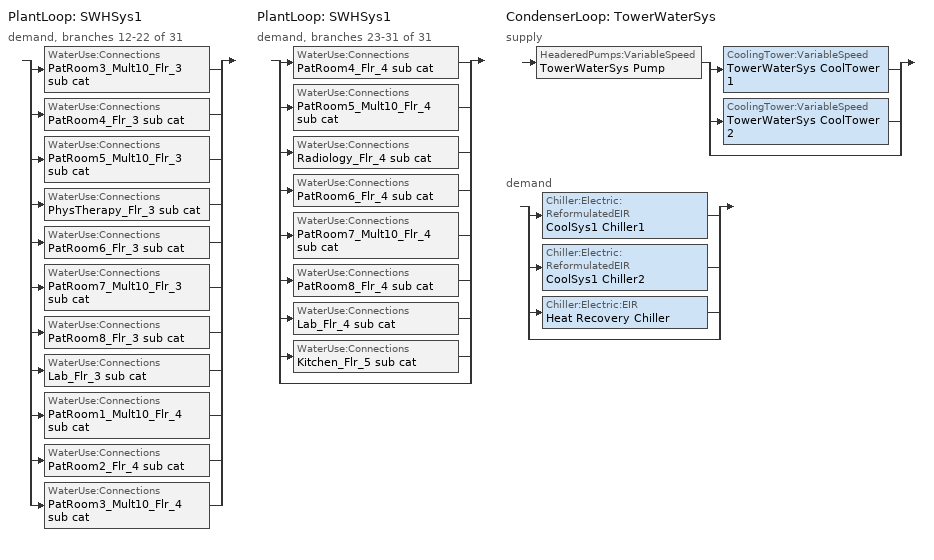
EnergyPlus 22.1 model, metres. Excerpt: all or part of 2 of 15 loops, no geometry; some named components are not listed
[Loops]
PlantLoop 'SWHSys1'
 demand, branches 12-22 of 31: split
  | WaterUse:Connections 'PatRoom3_Mult10_Flr_3 sub cat'
  | WaterUse:Connections 'PatRoom4_Flr_3 sub cat'
  | WaterUse:Connections 'PatRoom5_Mult10_Flr_3 sub cat'
  | WaterUse:Connections 'PhysTherapy_Flr_3 sub cat'
  | WaterUse:Connections 'PatRoom6_Flr_3 sub cat'
  | WaterUse:Connections 'PatRoom7_Mult10_Flr_3 sub cat'
  | WaterUse:Connections 'PatRoom8_Flr_3 sub cat'
  | WaterUse:Connections 'Lab_Flr_3 sub cat'
  | WaterUse:Connections 'PatRoom1_Mult10_Flr_4 sub cat'
  | WaterUse:Connections 'PatRoom2_Flr_4 sub cat'
  | WaterUse:Connections 'PatRoom3_Mult10_Flr_4 sub cat'
PlantLoop 'SWHSys1'
 demand, branches 23-31 of 31: split
  | WaterUse:Connections 'PatRoom4_Flr_4 sub cat'
  | WaterUse:Connections 'PatRoom5_Mult10_Flr_4 sub cat'
  | WaterUse:Connections 'Radiology_Flr_4 sub cat'
  | WaterUse:Connections 'PatRoom6_Flr_4 sub cat'
  | WaterUse:Connections 'PatRoom7_Mult10_Flr_4 sub cat'
  | WaterUse:Connections 'PatRoom8_Flr_4 sub cat'
  | WaterUse:Connections 'Lab_Flr_4 sub cat'
  | WaterUse:Connections 'Kitchen_Flr_5 sub cat'
  | bypass
CondenserLoop 'TowerWaterSys'
 supply: HeaderedPumps:VariableSpeed 'TowerWaterSys Pump' > split
  | CoolingTower:VariableSpeed 'TowerWaterSys CoolTower 1'
  | CoolingTower:VariableSpeed 'TowerWaterSys CoolTower 2'
  | bypass
 demand: split
  | Chiller:Electric:ReformulatedEIR 'CoolSys1 Chiller1'
  | Chiller:Electric:ReformulatedEIR 'CoolSys1 Chiller2'
  | Chiller:Electric:EIR 'Heat Recovery Chiller'
  | bypass
[EnergyManagementSystem:Sensor]
Tower_PumpMassFlow: Output:Variable or Output:Meter Index Key=TowerWaterSys Supply Inlet Node; Output:Variable or Output:Meter=System Node Mass Flow Rate
[Sizing:Plant]
TowerWaterSys: Loop Type=Condenser; Design Loop Exit Temperature {C}=29.4444; Loop Design Temperature Difference {deltaC}=5.55556; Sizing Option=Coincident; Zone Timesteps in Averaging Window=6; Coincident Sizing Factor Mode=GlobalCoolingSizingFactor
[SetpointManager:Scheduled]
TowerWaterSystem Loop Setpoint Manager: Control Variable=Temperature; Schedule=Tower-Loop-Temp-Schedule; Setpoint Node or NodeList=TowerWaterSys Supply Outlet Node
[PlantEquipmentOperation:CoolingLoad]
TowerWaterSys Operation Scheme: Load Range 1 Lower Limit {W}=0; Load Range 1 Upper Limit {W}=734438; Range 1 Equipment List=TowerWaterSys Equipment List 1; Load Range 2 Lower Limit {W}=734438; Load Range 2 Upper Limit {W}=100000000000000; Range 2 Equipment List=TowerWaterSys Equipment List 2
[CondenserLoop]
TowerWaterSys: Fluid Type=Water; Condenser Equipment Operation Scheme=TowerWaterSys Loop Operation Scheme List; Maximum Loop Temperature {C}=80; Minimum Loop Temperature {C}=5; Maximum Loop Flow Rate {m3/s}=AUTOSIZE; Minimum Loop Flow Rate {m3/s}=0; Condenser Loop Volume {m3}=AUTOSIZE; Load Distribution Scheme=SequentialLoad
[CondenserEquipmentOperationSchemes]
TowerWaterSys Loop Operation Scheme List: Control Scheme 1=TowerWaterSys Operation Scheme; Control Scheme 1 Schedule=PlantOnSched
[CondenserEquipmentList]
TowerWaterSys Equipment List 1: TowerWaterSys CoolTower 1
TowerWaterSys Equipment List 2: TowerWaterSys CoolTower 1, TowerWaterSys CoolTower 2
[CoolingTower:VariableSpeed] Model Type=CoolToolsCrossFlow; Design Inlet Air Wet-Bulb Temperature {C}=21.8; Design Approach Temperature {deltaC}=5.55556; Design Range Temperature {deltaC}=5.55556; Design Water Flow Rate {m3/s}=0.0358392; Design Air Flow Rate {m3/s}=autosize; Design Fan Power {W}=10264.8; Fan Power Ratio Function of Air Flow Rate Ratio Curve=Tower_Fan_Curve; Minimum Air Flow Rate Ratio=0.2; Fraction of Tower Capacity in Free Convection Regime=0.125; Number of Cells=4; Cell Control=MaximalCell; Sizing Factor=1
TowerWaterSys CoolTower 1; TowerWaterSys CoolTower 2
[HeaderedPumps:VariableSpeed]
TowerWaterSys Pump: Total Design Flow Rate {m3/s}=AUTOSIZE; Number of Pumps in Bank=4; Flow Sequencing Control Scheme=SEQUENTIAL; Design Pump Head {Pa}=148557; Design Power Consumption {W}=autosize; Motor Efficiency=0.909; Fraction of Motor Inefficiencies to Fluid Stream=0; Coefficient 1 of the Part Load Performance Curve=0; Coefficient 2 of the Part Load Performance Curve=0.0216; Coefficient 3 of the Part Load Performance Curve=-0.0325; Coefficient 4 of the Part Load Performance Curve=1.0095; Minimum Flow Rate Fraction=0; Pump Control Type=Intermittent; Design Shaft Power per Unit Flow Rate per Unit Head {W/((m3/s)-Pa)}=1.4999
[WaterUse:Equipment]
Name | Peak Flow Rate {m3/s} | Flow Rate Fraction Schedule | Target Temperature Schedule | Hot Water Supply Temperature Schedule | Zone | Sensible Fraction Schedule | Latent Fraction Schedule
PatRoom3_Mult10_Flr_3 sub cat | 1.05556e-06 | BLDG_SWH_EXTD_SCH | PatRoom3_Mult10_Flr_3 sub cat Temp Sched | PatRoom3_Mult10_Flr_3 sub catHot Supply Temp Sched | PatRoom3_Mult10_Flr_3 | PatRoom3_Mult10_Flr_3 sub cat Sensible fract sched | PatRoom3_Mult10_Flr_3 sub cat Latent fract sched
PatRoom4_Flr_3 sub cat | 1.05556e-06 | BLDG_SWH_EXTD_SCH | PatRoom4_Flr_3 sub cat Temp Sched | PatRoom4_Flr_3 sub catHot Supply Temp Sched | PatRoom4_Flr_3 | PatRoom4_Flr_3 sub cat Sensible fract sched | PatRoom4_Flr_3 sub cat Latent fract sched
PatRoom5_Mult10_Flr_3 sub cat | 1.05556e-06 | BLDG_SWH_EXTD_SCH | PatRoom5_Mult10_Flr_3 sub cat Temp Sched | PatRoom5_Mult10_Flr_3 sub catHot Supply Temp Sched | PatRoom5_Mult10_Flr_3 | PatRoom5_Mult10_Flr_3 sub cat Sensible fract sched | PatRoom5_Mult10_Flr_3 sub cat Latent fract sched
PhysTherapy_Flr_3 sub cat | 1.05556e-06 | BLDG_SWH_SCH | PhysTherapy_Flr_3 sub cat Temp Sched | PhysTherapy_Flr_3 sub catHot Supply Temp Sched | PhysTherapy_Flr_3 | PhysTherapy_Flr_3 sub cat Sensible fract sched | PhysTherapy_Flr_3 sub cat Latent fract sched
PatRoom6_Flr_3 sub cat | 1.05556e-06 | BLDG_SWH_EXTD_SCH | PatRoom6_Flr_3 sub cat Temp Sched | PatRoom6_Flr_3 sub catHot Supply Temp Sched | PatRoom6_Flr_3 | PatRoom6_Flr_3 sub cat Sensible fract sched | PatRoom6_Flr_3 sub cat Latent fract sched
PatRoom7_Mult10_Flr_3 sub cat | 1.05556e-06 | BLDG_SWH_EXTD_SCH | PatRoom7_Mult10_Flr_3 sub cat Temp Sched | PatRoom7_Mult10_Flr_3 sub catHot Supply Temp Sched | PatRoom7_Mult10_Flr_3 | PatRoom7_Mult10_Flr_3 sub cat Sensible fract sched | PatRoom7_Mult10_Flr_3 sub cat Latent fract sched
PatRoom8_Flr_3 sub cat | 1.05556e-06 | BLDG_SWH_EXTD_SCH | PatRoom8_Flr_3 sub cat Temp Sched | PatRoom8_Flr_3 sub catHot Supply Temp Sched | PatRoom8_Flr_3 | PatRoom8_Flr_3 sub cat Sensible fract sched | PatRoom8_Flr_3 sub cat Latent fract sched
Lab_Flr_3 sub cat | 2.11111e-06 | BLDG_SWH_SCH | Lab_Flr_3 sub cat Temp Sched | Lab_Flr_3 sub catHot Supply Temp Sched | Lab_Flr_3 | Lab_Flr_3 sub cat Sensible fract sched | Lab_Flr_3 sub cat Latent fract sched
PatRoom1_Mult10_Flr_4 sub cat | 1.05556e-06 | BLDG_SWH_EXTD_SCH | PatRoom1_Mult10_Flr_4 sub cat Temp Sched | PatRoom1_Mult10_Flr_4 sub catHot Supply Temp Sched | PatRoom1_Mult10_Flr_4 | PatRoom1_Mult10_Flr_4 sub cat Sensible fract sched | PatRoom1_Mult10_Flr_4 sub cat Latent fract sched
PatRoom2_Flr_4 sub cat | 1.05556e-06 | BLDG_SWH_EXTD_SCH | PatRoom2_Flr_4 sub cat Temp Sched | PatRoom2_Flr_4 sub catHot Supply Temp Sched | PatRoom2_Flr_4 | PatRoom2_Flr_4 sub cat Sensible fract sched | PatRoom2_Flr_4 sub cat Latent fract sched
PatRoom3_Mult10_Flr_4 sub cat | 1.05556e-06 | BLDG_SWH_EXTD_SCH | PatRoom3_Mult10_Flr_4 sub cat Temp Sched | PatRoom3_Mult10_Flr_4 sub catHot Supply Temp Sched | PatRoom3_Mult10_Flr_4 | PatRoom3_Mult10_Flr_4 sub cat Sensible fract sched | PatRoom3_Mult10_Flr_4 sub cat Latent fract sched
PatRoom4_Flr_4 sub cat | 1.05556e-06 | BLDG_SWH_EXTD_SCH | PatRoom4_Flr_4 sub cat Temp Sched | PatRoom4_Flr_4 sub catHot Supply Temp Sched | PatRoom4_Flr_4 | PatRoom4_Flr_4 sub cat Sensible fract sched | PatRoom4_Flr_4 sub cat Latent fract sched
PatRoom5_Mult10_Flr_4 sub cat | 1.05556e-06 | BLDG_SWH_EXTD_SCH | PatRoom5_Mult10_Flr_4 sub cat Temp Sched | PatRoom5_Mult10_Flr_4 sub catHot Supply Temp Sched | PatRoom5_Mult10_Flr_4 | PatRoom5_Mult10_Flr_4 sub cat Sensible fract sched | PatRoom5_Mult10_Flr_4 sub cat Latent fract sched
Radiology_Flr_4 sub cat | 1.05556e-06 | BLDG_SWH_EXTD_SCH | Radiology_Flr_4 sub cat Temp Sched | Radiology_Flr_4 sub catHot Supply Temp Sched | Radiology_Flr_4 | Radiology_Flr_4 sub cat Sensible fract sched | Radiology_Flr_4 sub cat Latent fract sched
PatRoom6_Flr_4 sub cat | 1.05556e-06 | BLDG_SWH_EXTD_SCH | PatRoom6_Flr_4 sub cat Temp Sched | PatRoom6_Flr_4 sub catHot Supply Temp Sched | PatRoom6_Flr_4 | PatRoom6_Flr_4 sub cat Sensible fract sched | PatRoom6_Flr_4 sub cat Latent fract sched
PatRoom7_Mult10_Flr_4 sub cat | 1.05556e-06 | BLDG_SWH_EXTD_SCH | PatRoom7_Mult10_Flr_4 sub cat Temp Sched | PatRoom7_Mult10_Flr_4 sub catHot Supply Temp Sched | PatRoom7_Mult10_Flr_4 | PatRoom7_Mult10_Flr_4 sub cat Sensible fract sched | PatRoom7_Mult10_Flr_4 sub cat Latent fract sched
PatRoom8_Flr_4 sub cat | 1.05556e-06 | BLDG_SWH_EXTD_SCH | PatRoom8_Flr_4 sub cat Temp Sched | PatRoom8_Flr_4 sub catHot Supply Temp Sched | PatRoom8_Flr_4 | PatRoom8_Flr_4 sub cat Sensible fract sched | PatRoom8_Flr_4 sub cat Latent fract sched
Lab_Flr_4 sub cat | 2.11111e-06 | BLDG_SWH_SCH | Lab_Flr_4 sub cat Temp Sched | Lab_Flr_4 sub catHot Supply Temp Sched | Lab_Flr_4 | Lab_Flr_4 sub cat Sensible fract sched | Lab_Flr_4 sub cat Latent fract sched
Kitchen_Flr_5 sub cat | 6.05918e-05 | BLDG_SWH_EXTD_SCH | Kitchen_Flr_5 sub cat Temp Sched | Kitchen_Flr_5 sub catHot Supply Temp Sched | Kitchen_Flr_5 | Kitchen_Flr_5 sub cat Sensible fract sched | Kitchen_Flr_5 sub cat Latent fract sched
[WaterUse:Connections]
Name | Water Use Equipment 1
PatRoom3_Mult10_Flr_3 sub cat | PatRoom3_Mult10_Flr_3 sub cat
PatRoom4_Flr_3 sub cat | PatRoom4_Flr_3 sub cat
PatRoom5_Mult10_Flr_3 sub cat | PatRoom5_Mult10_Flr_3 sub cat
PhysTherapy_Flr_3 sub cat | PhysTherapy_Flr_3 sub cat
PatRoom6_Flr_3 sub cat | PatRoom6_Flr_3 sub cat
PatRoom7_Mult10_Flr_3 sub cat | PatRoom7_Mult10_Flr_3 sub cat
PatRoom8_Flr_3 sub cat | PatRoom8_Flr_3 sub cat
Lab_Flr_3 sub cat | Lab_Flr_3 sub cat
PatRoom1_Mult10_Flr_4 sub cat | PatRoom1_Mult10_Flr_4 sub cat
PatRoom2_Flr_4 sub cat | PatRoom2_Flr_4 sub cat
PatRoom3_Mult10_Flr_4 sub cat | PatRoom3_Mult10_Flr_4 sub cat
PatRoom4_Flr_4 sub cat | PatRoom4_Flr_4 sub cat
PatRoom5_Mult10_Flr_4 sub cat | PatRoom5_Mult10_Flr_4 sub cat
Radiology_Flr_4 sub cat | Radiology_Flr_4 sub cat
PatRoom6_Flr_4 sub cat | PatRoom6_Flr_4 sub cat
PatRoom7_Mult10_Flr_4 sub cat | PatRoom7_Mult10_Flr_4 sub cat
PatRoom8_Flr_4 sub cat | PatRoom8_Flr_4 sub cat
Lab_Flr_4 sub cat | Lab_Flr_4 sub cat
Kitchen_Flr_5 sub cat | Kitchen_Flr_5 sub cat
[Schedule:Compact]
BLDG_SWH_SCH: Through: 12/31, For: Weekdays SummerDesignDay, Until: 07:00, 0, Until: 08:00, 0.17, Until: 09:00, 0.58, Until: 10:00, 0.66, Until: 11:00, 0.78, Until: 12:00, 0.82, Until: 13:00, 0.71, Until: 14:00, 0.82, Until: 15:00, 0.78, Until: 16:00, 0.74, Until: 17:00, 0.63, Until: 18:00, 0.41, Until: 21:00, 0.18, Until: 22:00, 0.1, Until: 24:00, 0, For: Saturday WinterDesignDay, Until: 07:00, 0, Until: 08:00, 0.01, Until: 09:00, 0.2, Until: 10:00, 0.28, Until: 12:00, 0.3, Until: 14:00, 0.24, Until: 17:00, 0.23, Until: 19:00, 0.1, Until: 24:00, 0, For: Sunday Holidays AllOtherDays, Until: 08:00, 0, Until: 16:00, 0.01, Until: 24:00, 0
BLDG_SWH_EXTD_SCH: Through: 12/31, For: Weekdays SummerDesignDay, Until: 07:00, 0.3, Until: 08:00, 0.5, Until: 09:00, 0.58, Until: 10:00, 0.66, Until: 11:00, 0.78, Until: 12:00, 0.82, Until: 13:00, 0.71, Until: 14:00, 0.82, Until: 15:00, 0.78, Until: 16:00, 0.74, Until: 17:00, 0.63, Until: 18:00, 0.41, Until: 21:00, 0.35, Until: 24:00, 0.3, For: Saturday WinterDesignDay, Until: 08:00, 0.3, Until: 09:00, 0.4, Until: 10:00, 0.5, Until: 17:00, 0.6, Until: 18:00, 0.5, Until: 24:00, 0.3, For: Sunday Holidays AllOtherDays, Until: 08:00, 0.3, Until: 09:00, 0.4, Until: 10:00, 0.5, Until: 17:00, 0.6, Until: 18:00, 0.5, Until: 24:00, 0.3
PlantOnSched: Through: 12/31, For: AllDays, Until: 24:00, 1
PatRoom3_Mult10_Flr_3 sub cat Latent fract sched; PatRoom4_Flr_3 sub cat Latent fract sched; PatRoom5_Mult10_Flr_3 sub cat Latent fract sched; PhysTherapy_Flr_3 sub cat Latent fract sched; PatRoom6_Flr_3 sub cat Latent fract sched; PatRoom7_Mult10_Flr_3 sub cat Latent fract sched; PatRoom8_Flr_3 sub cat Latent fract sched; Lab_Flr_3 sub cat Latent fract sched; PatRoom1_Mult10_Flr_4 sub cat Latent fract sched; PatRoom2_Flr_4 sub cat Latent fract sched; PatRoom3_Mult10_Flr_4 sub cat Latent fract sched; PatRoom4_Flr_4 sub cat Latent fract sched; PatRoom5_Mult10_Flr_4 sub cat Latent fract sched; Radiology_Flr_4 sub cat Latent fract sched; PatRoom6_Flr_4 sub cat Latent fract sched; PatRoom7_Mult10_Flr_4 sub cat Latent fract sched; PatRoom8_Flr_4 sub cat Latent fract sched; Lab_Flr_4 sub cat Latent fract sched; Kitchen_Flr_5 sub cat Latent fract sched: Through: 12/31, For: AllDays, Until: 24:00, 0.05
PatRoom3_Mult10_Flr_3 sub cat Sensible fract sched; PatRoom4_Flr_3 sub cat Sensible fract sched; PatRoom5_Mult10_Flr_3 sub cat Sensible fract sched; PhysTherapy_Flr_3 sub cat Sensible fract sched; PatRoom6_Flr_3 sub cat Sensible fract sched; PatRoom7_Mult10_Flr_3 sub cat Sensible fract sched; PatRoom8_Flr_3 sub cat Sensible fract sched; Lab_Flr_3 sub cat Sensible fract sched; PatRoom1_Mult10_Flr_4 sub cat Sensible fract sched; PatRoom2_Flr_4 sub cat Sensible fract sched; PatRoom3_Mult10_Flr_4 sub cat Sensible fract sched; PatRoom4_Flr_4 sub cat Sensible fract sched; PatRoom5_Mult10_Flr_4 sub cat Sensible fract sched; Radiology_Flr_4 sub cat Sensible fract sched; PatRoom6_Flr_4 sub cat Sensible fract sched; PatRoom7_Mult10_Flr_4 sub cat Sensible fract sched; PatRoom8_Flr_4 sub cat Sensible fract sched; Lab_Flr_4 sub cat Sensible fract sched; Kitchen_Flr_5 sub cat Sensible fract sched: Through: 12/31, For: AllDays, Until: 24:00, 0.2
PatRoom3_Mult10_Flr_3 sub cat Temp Sched; PatRoom4_Flr_3 sub cat Temp Sched; PatRoom5_Mult10_Flr_3 sub cat Temp Sched; PhysTherapy_Flr_3 sub cat Temp Sched; PatRoom6_Flr_3 sub cat Temp Sched; PatRoom7_Mult10_Flr_3 sub cat Temp Sched; PatRoom8_Flr_3 sub cat Temp Sched; Lab_Flr_3 sub cat Temp Sched; PatRoom1_Mult10_Flr_4 sub cat Temp Sched; PatRoom2_Flr_4 sub cat Temp Sched; PatRoom3_Mult10_Flr_4 sub cat Temp Sched; PatRoom4_Flr_4 sub cat Temp Sched; PatRoom5_Mult10_Flr_4 sub cat Temp Sched; Radiology_Flr_4 sub cat Temp Sched; PatRoom6_Flr_4 sub cat Temp Sched; PatRoom7_Mult10_Flr_4 sub cat Temp Sched; PatRoom8_Flr_4 sub cat Temp Sched; Lab_Flr_4 sub cat Temp Sched; Kitchen_Flr_5 sub cat Temp Sched: Through: 12/31, For: AllDays, Until: 24:00, 60
PatRoom3_Mult10_Flr_3 sub catHot Supply Temp Sched; PatRoom4_Flr_3 sub catHot Supply Temp Sched; PatRoom5_Mult10_Flr_3 sub catHot Supply Temp Sched; PhysTherapy_Flr_3 sub catHot Supply Temp Sched; PatRoom6_Flr_3 sub catHot Supply Temp Sched; PatRoom7_Mult10_Flr_3 sub catHot Supply Temp Sched; PatRoom8_Flr_3 sub catHot Supply Temp Sched; Lab_Flr_3 sub catHot Supply Temp Sched; PatRoom1_Mult10_Flr_4 sub catHot Supply Temp Sched; PatRoom2_Flr_4 sub catHot Supply Temp Sched; PatRoom3_Mult10_Flr_4 sub catHot Supply Temp Sched; PatRoom4_Flr_4 sub catHot Supply Temp Sched; PatRoom5_Mult10_Flr_4 sub catHot Supply Temp Sched; Radiology_Flr_4 sub catHot Supply Temp Sched; PatRoom6_Flr_4 sub catHot Supply Temp Sched; PatRoom7_Mult10_Flr_4 sub catHot Supply Temp Sched; PatRoom8_Flr_4 sub catHot Supply Temp Sched; Lab_Flr_4 sub catHot Supply Temp Sched; Kitchen_Flr_5 sub catHot Supply Temp Sched: Through: 12/31, For: AllDays, Until: 24:00, 55
Tower-Loop-Temp-Schedule: Through: 12/31, For: AllDays, Until: 24:00, 21.1
[Curve:Cubic]
Tower_Fan_Curve: Coefficient1 Constant=0; Coefficient2 x=0; Coefficient3 x**2=0; Coefficient4 x**3=1; Minimum Value of x=0; Maximum Value of x=1
